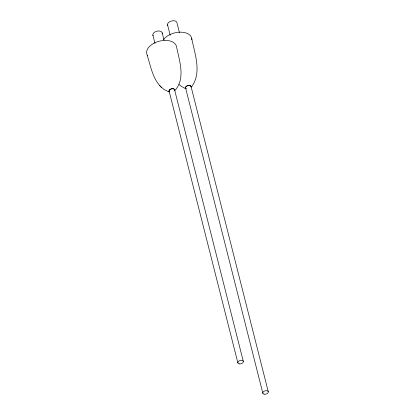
<?xml version="1.0" encoding="UTF-8"?>
<svg xmlns="http://www.w3.org/2000/svg" width="415" height="415" viewBox="0 0 415 415"><rect width="100%" height="100%" fill="white"/><g stroke="black" fill="none" stroke-linecap="round" stroke-linejoin="round"><path stroke-width="0.62" d="M191.948 86.419C201.913 72.034 194.713 53.95 191.74 38.486M174.923 90.517C185.853 78.243 179.327 60.844 176.541 46.739A15.308 9.171 -14.2 0 0 158.151 41.505A15.308 9.171 -14.2 0 0 147.579 55.605M168.796 91.876L163.972 89.422L160.584 86.538M185.225 88.478L181.604 86.486L179.031 84.494M147.169 55.325C150.671 65.886 152.492 77.994 160.382 86.336M159.225 85.184L161.637 87.586M179.415 32.52L176.935 22.726A4.809 2.879 -14.2 0 0 171.162 21.082A4.809 2.879 -14.2 0 0 167.836 25.512M191.025 86.439L268.251 391.641M185.63 88.094L262.861 393.301M167.556 24.812L170.186 35.218M162.234 32.961L164.075 40.229M174.554 89.687L243.289 361.315M169.164 91.342L237.899 362.975M152.855 35.047L154.997 43.523M169.491 91.98A2.967 1.779 -14.2 0 1 171.556 88.784A2.967 1.779 -14.2 0 1 174.507 90.864M153.14 35.747A4.809 2.879 -14.2 0 1 157.067 31.156A4.809 2.879 -14.2 0 1 162.198 33.734M169.424 91.725A2.827 1.691 -14.2 0 1 171.571 88.841A2.827 1.691 -14.2 0 1 174.518 90.584M185.956 88.732A2.967 1.779 -14.2 0 1 187.647 85.635A2.967 1.779 -14.2 0 1 191.196 87.129M163.453 39.653A15.308 9.171 -14.2 0 1 180.546 32.152A15.308 9.171 -14.2 0 1 191.813 39.7M186.314 88.774A2.827 1.691 -14.2 0 1 187.336 85.812A2.827 1.691 -14.2 0 1 191.097 86.875M239.144 363.846A2.827 1.691 -14.2 0 0 243.361 361.756A2.827 1.691 -14.2 0 0 239.273 360.837A2.827 1.691 -14.2 0 0 239.144 363.846M264.106 394.172A2.827 1.691 -14.2 0 0 268.323 392.076A2.827 1.691 -14.2 0 0 264.236 391.158A2.827 1.691 -14.2 0 0 264.106 394.172"/></g></svg>
